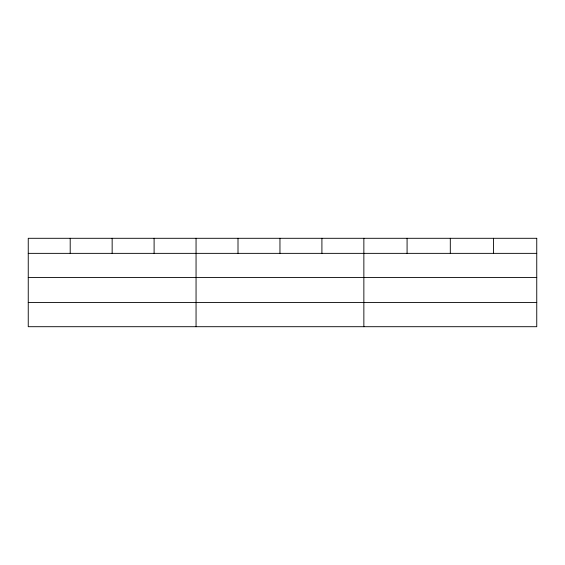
<?xml version="1.0" encoding="UTF-8"?>
<svg xmlns="http://www.w3.org/2000/svg" width="565" height="565" viewBox="0 0 565 565"><rect width="100%" height="100%" fill="white"/><g stroke="black" fill="none" stroke-linecap="round" stroke-linejoin="round"><path stroke-width="0.85" d="M28.25 253.36L536.75 253.36M28.25 277.563L536.75 277.563M28.25 302.501L536.75 302.501M493.527 238.296L493.527 253.36M450.305 238.296L450.305 253.36M407.082 238.296L407.082 253.36M363.86 238.296L363.86 326.704M321.909 238.296L321.909 253.36M279.957 238.296L279.957 253.36M238.006 238.296L238.006 253.36M196.055 238.296L196.055 326.704M154.104 238.296L154.104 253.36M112.153 238.296L112.153 253.36M70.201 238.296L70.201 253.36M536.75 238.296L28.25 238.296L28.25 326.704L536.75 326.704L536.75 238.296"/></g></svg>
